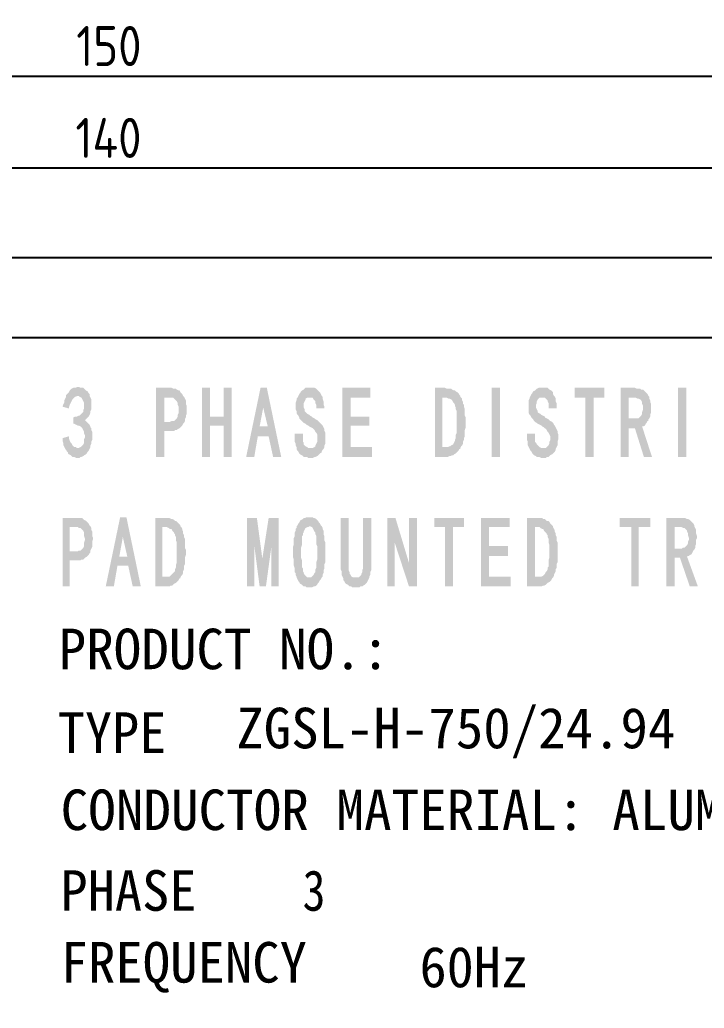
# Model space of a CAD drawing. Header units: millimetres. Extents: x 248233 to 259628, y -181361 to -174035.
# Drawn here: x 259518.3 to 259561, y -181058.3 to -180996.6 of the extents above; entities that cross this region are included whole.
import ezdxf

# ---------------------------------------------------------------- set-up
doc = ezdxf.new("R2010")
doc.units = ezdxf.units.MM
doc.header["$LTSCALE"] = 13
doc.layers.add('2', color=3, linetype='Continuous')
doc.layers.add('PDF_Geometry', color=7, linetype='Continuous')
doc.styles.add('PDF FangSong', font='')
doc.styles.get("Standard").update_dxf_attribs({"font": 'gbenor.shx', "bigfont": 'gbcbig.shx'})
doc.styles.get('PDF FangSong').set_extended_font_data('FangSong')
doc.dimstyles.new('ISO-25', dxfattribs={"dimtxt": 2.5, "dimasz": 2.5, "dimexe": 1.25, "dimexo": 0.625, "dimtad": 1, "dimtxsty": 'Standard', "dimcen": 2.5, "dimadec": 0, "dimazin": 0, "dimtfac": 1, "dimtmove": 0, "dimatfit": 3, "dimfxl": 1, "dimarcsym": 0})

# ---------------------------------------------------------------- blocks, each defined once
blk = doc.blocks.new('*D24')
at = {"layer": '2', "color": 0, "linetype": 'Continuous', "lineweight": -2, "transparency": 16777216}
for p, q in [((259453.878, -181013.235), (259453.878, -181004.604)), ((259593.845, -181013.235), (259593.845, -181004.604)), ((259456.378, -181005.854), (259591.345, -181005.854))]:
    blk.add_line(p, q, dxfattribs=at)
at = {"layer": '2', "color": 0, "linetype": 'Continuous', "transparency": 16777216}
for points in [[(259456.378, -181005.437), (259456.378, -181006.27), (259453.878, -181005.854)], [(259591.345, -181005.437), (259591.345, -181006.27), (259593.845, -181005.854)]]:
    blk.add_solid(points, dxfattribs=at)
at = {"layer": 'Defpoints', "color": 0, "linetype": 'Continuous', "transparency": 16777216}
for p in [(259593.845, -181005.854), (259453.878, -181013.86), (259593.845, -181013.86)]:
    blk.add_point(p, dxfattribs=at)
at = {"layer": '2', "color": 0, "linetype": 'Continuous', "transparency": 16777216, "insert": (259523.862, -181003.979), "char_height": 2.5, "attachment_point": 5}
blk.add_mtext('140', dxfattribs=at)
blk = doc.blocks.new('*D25')
at = {"layer": '2', "color": 0, "linetype": 'Continuous', "lineweight": -2, "transparency": 16777216}
for p, q in [((259448.879, -181010.82), (259448.879, -180998.864)), ((259598.9, -181010.82), (259598.9, -180998.864)), ((259451.379, -181000.114), (259596.4, -181000.114))]:
    blk.add_line(p, q, dxfattribs=at)
at = {"layer": '2', "color": 0, "linetype": 'Continuous', "transparency": 16777216}
for points in [[(259451.379, -180999.697), (259451.379, -181000.531), (259448.879, -181000.114)], [(259596.4, -180999.697), (259596.4, -181000.531), (259598.9, -181000.114)]]:
    blk.add_solid(points, dxfattribs=at)
at = {"layer": 'Defpoints', "color": 0, "linetype": 'Continuous', "transparency": 16777216}
for p in [(259598.9, -181000.114), (259448.879, -181011.445), (259598.9, -181011.445)]:
    blk.add_point(p, dxfattribs=at)
at = {"layer": '2', "color": 0, "linetype": 'Continuous', "transparency": 16777216, "insert": (259523.89, -180998.239), "char_height": 2.5, "attachment_point": 5}
blk.add_mtext('150', dxfattribs=at)

msp = doc.modelspace()

# ---------------------------------------------------------------- hatches: boundary and pattern name
at = {"layer": '2', "linetype": 'Continuous', "transparency": 33554559}
for points in [[(259521.896, -181019.533), (259521.84, -181019.589), (259521.727, -181019.589), (259521.671, -181019.589), (259521.559, -181019.645), (259521.503, -181019.701), (259521.446, -181019.757), (259521.39, -181019.87), (259521.334, -181019.926), (259521.278, -181019.982), (259521.222, -181020.038), (259521.222, -181020.15), (259521.166, -181020.263), (259521.109, -181020.375), (259521.109, -181020.487), (259521.053, -181020.6), (259520.997, -181020.768), (259521.39, -181020.881), (259521.39, -181020.824), (259521.446, -181020.656), (259521.503, -181020.544), (259521.559, -181020.431), (259521.615, -181020.319), (259521.671, -181020.263), (259521.727, -181020.207), (259521.783, -181020.15), (259521.84, -181020.15), (259521.896, -181020.094), (259522.682, -181020.094), (259522.682, -181019.982), (259522.626, -181019.926), (259522.57, -181019.813), (259522.457, -181019.757), (259522.401, -181019.701), (259522.345, -181019.645), (259522.289, -181019.589), (259522.177, -181019.589), (259522.12, -181019.589), (259522.008, -181019.533)], [(259527.793, -181019.589), (259526.838, -181019.589), (259526.838, -181023.914), (259527.344, -181023.914), (259527.344, -181022.285), (259527.793, -181022.285), (259527.849, -181022.285), (259527.962, -181022.285), (259528.018, -181022.229), (259528.13, -181022.229), (259528.186, -181022.172), (259528.299, -181022.116), (259528.355, -181022.06), (259528.411, -181022.004), (259528.467, -181021.948), (259528.523, -181021.835), (259528.58, -181021.779), (259527.344, -181021.723), (259527.344, -181020.207), (259527.681, -181020.207), (259528.58, -181020.15), (259528.523, -181020.094), (259528.467, -181019.982), (259528.411, -181019.926), (259528.355, -181019.87), (259528.299, -181019.757), (259528.243, -181019.757), (259528.13, -181019.701), (259528.074, -181019.645), (259527.962, -181019.645), (259527.906, -181019.645)], [(259530.208, -181019.589), (259529.703, -181019.589), (259529.703, -181023.914), (259530.208, -181023.914), (259530.208, -181021.948), (259531.051, -181021.948), (259530.208, -181021.386)], [(259531.556, -181019.589), (259531.051, -181019.589), (259531.051, -181021.386), (259530.208, -181021.386), (259531.051, -181021.948), (259531.051, -181023.914), (259531.556, -181023.914)], [(259533.747, -181019.589), (259533.354, -181019.589), (259532.455, -181023.914), (259532.961, -181023.914), (259533.185, -181022.622), (259533.859, -181022.622), (259533.298, -181022.004), (259533.522, -181020.824)], [(259533.747, -181019.589), (259533.522, -181020.824), (259533.803, -181022.004), (259533.298, -181022.004), (259533.859, -181022.622), (259534.14, -181023.914), (259534.646, -181023.914)], [(259536.443, -181019.589), (259536.331, -181019.589), (259536.274, -181019.589), (259536.162, -181019.589), (259536.106, -181019.645), (259536.05, -181019.701), (259535.937, -181019.757), (259535.881, -181019.813), (259535.825, -181019.926), (259535.769, -181019.982), (259535.713, -181020.094), (259535.657, -181020.207), (259536.443, -181020.207), (259536.555, -181020.207), (259536.611, -181020.207), (259536.668, -181020.319), (259536.724, -181020.375), (259536.78, -181020.431), (259536.78, -181020.544), (259536.836, -181020.656), (259536.836, -181020.768), (259536.836, -181020.881), (259537.342, -181020.881), (259537.342, -181020.768), (259537.285, -181020.656), (259537.285, -181020.544), (259537.285, -181020.431), (259537.229, -181020.263), (259537.229, -181020.15), (259537.173, -181020.094), (259537.117, -181019.982), (259537.061, -181019.87), (259537.005, -181019.813), (259536.948, -181019.757), (259536.892, -181019.701), (259536.836, -181019.645), (259536.724, -181019.589), (259536.611, -181019.589), (259536.555, -181019.589)], [(259540.206, -181019.589), (259538.465, -181019.589), (259538.465, -181023.914), (259540.318, -181023.914), (259540.318, -181023.296), (259538.97, -181023.296), (259538.97, -181021.948), (259540.15, -181021.948), (259540.15, -181021.386), (259538.97, -181021.386), (259538.97, -181020.207), (259540.206, -181020.207)], [(259544.868, -181019.589), (259544.25, -181019.589), (259544.25, -181023.914), (259544.868, -181023.914), (259544.924, -181023.914), (259545.036, -181023.914), (259545.149, -181023.857), (259545.205, -181023.857), (259545.317, -181023.801), (259545.373, -181023.801), (259545.43, -181023.745), (259545.542, -181023.689), (259545.598, -181023.633), (259545.654, -181023.577), (259545.71, -181023.52), (259545.767, -181023.408), (259545.823, -181023.408), (259545.823, -181023.352), (259544.699, -181023.296), (259544.699, -181020.207), (259544.868, -181020.207), (259545.879, -181020.207), (259545.823, -181020.15), (259545.823, -181020.094), (259545.767, -181020.038), (259545.71, -181019.926), (259545.654, -181019.87), (259545.542, -181019.813), (259545.486, -181019.757), (259545.43, -181019.757), (259545.317, -181019.701), (259545.261, -181019.645), (259545.149, -181019.645), (259545.036, -181019.645), (259544.98, -181019.645)], [(259548.294, -181023.914), (259547.789, -181023.914), (259547.789, -181019.589), (259548.294, -181019.589)], [(259550.934, -181019.589), (259550.878, -181019.589), (259550.765, -181019.589), (259550.709, -181019.589), (259550.597, -181019.645), (259550.541, -181019.701), (259550.485, -181019.757), (259550.372, -181019.813), (259550.316, -181019.926), (259550.26, -181019.982), (259550.204, -181020.094), (259550.148, -181020.207), (259550.934, -181020.207), (259551.046, -181020.207), (259551.102, -181020.207), (259551.215, -181020.319), (259551.271, -181020.375), (259551.271, -181020.431), (259551.327, -181020.544), (259551.327, -181020.656), (259551.327, -181020.768), (259551.327, -181020.881), (259551.833, -181020.881), (259551.833, -181020.768), (259551.833, -181020.656), (259551.833, -181020.544), (259551.776, -181020.431), (259551.776, -181020.263), (259551.72, -181020.15), (259551.664, -181020.094), (259551.608, -181019.982), (259551.608, -181019.87), (259551.552, -181019.813), (259551.496, -181019.757), (259551.383, -181019.701), (259551.327, -181019.645), (259551.271, -181019.589), (259551.159, -181019.589), (259551.046, -181019.589)], [(259554.809, -181019.589), (259552.956, -181019.589), (259552.956, -181020.207), (259553.63, -181020.207), (259553.63, -181023.914), (259554.135, -181023.914), (259554.135, -181020.207), (259554.809, -181020.207)], [(259556.719, -181019.589), (259555.82, -181019.589), (259555.82, -181023.914), (259556.326, -181023.914), (259556.326, -181022.116), (259556.719, -181022.116), (259557.168, -181022.004), (259557.225, -181022.004), (259557.337, -181021.948), (259557.393, -181021.835), (259557.449, -181021.779), (259557.505, -181021.667), (259557.562, -181021.667), (259557.562, -181021.555), (259556.326, -181021.498), (259556.326, -181020.207), (259556.663, -181020.207), (259557.618, -181020.15), (259557.562, -181020.094), (259557.505, -181019.982), (259557.449, -181019.926), (259557.393, -181019.87), (259557.337, -181019.813), (259557.281, -181019.757), (259557.225, -181019.701), (259557.112, -181019.701), (259557.056, -181019.645), (259556.944, -181019.645), (259556.831, -181019.645)], [(259559.921, -181023.914), (259559.415, -181023.914), (259559.415, -181019.589), (259559.921, -181019.589)], [(259522.682, -181020.094), (259521.896, -181020.094), (259522.008, -181020.094), (259522.064, -181020.15), (259522.177, -181020.207), (259522.233, -181020.319), (259522.289, -181020.431), (259522.345, -181020.544), (259522.345, -181020.656), (259522.345, -181020.768), (259522.345, -181020.881), (259522.289, -181020.993), (259522.289, -181021.105), (259522.233, -181021.161), (259522.177, -181021.218), (259522.12, -181021.274), (259522.064, -181021.33), (259522.008, -181021.33), (259521.896, -181021.386), (259521.783, -181021.386), (259521.671, -181021.442), (259521.671, -181021.835), (259521.727, -181021.835), (259521.84, -181021.892), (259521.952, -181021.948), (259522.008, -181021.948), (259522.12, -181022.004), (259522.177, -181022.06), (259522.233, -181022.116), (259522.289, -181022.229), (259522.345, -181022.341), (259522.345, -181022.453), (259522.401, -181022.566), (259522.401, -181022.678), (259522.345, -181022.79), (259522.345, -181022.903), (259522.345, -181023.015), (259522.289, -181023.127), (259522.233, -181023.183), (259522.177, -181023.24), (259522.12, -181023.296), (259522.008, -181023.352), (259521.952, -181023.352), (259521.166, -181023.408), (259521.222, -181023.464), (259521.278, -181023.577), (259521.334, -181023.633), (259521.334, -181023.689), (259521.39, -181023.745), (259521.503, -181023.801), (259521.559, -181023.857), (259521.615, -181023.914), (259521.727, -181023.914), (259521.84, -181023.97), (259521.896, -181023.97), (259521.952, -181023.97), (259522.064, -181023.97), (259522.12, -181023.914), (259522.177, -181023.914), (259522.289, -181023.857), (259522.345, -181023.801), (259522.457, -181023.745), (259522.514, -181023.689), (259522.57, -181023.577), (259522.626, -181023.52), (259522.682, -181023.408), (259522.738, -181023.296), (259522.738, -181023.183), (259522.794, -181023.071), (259522.794, -181022.959), (259522.851, -181022.846), (259522.851, -181022.734), (259522.851, -181022.622), (259522.851, -181022.453), (259522.851, -181022.341), (259522.794, -181022.229), (259522.794, -181022.116), (259522.738, -181022.06), (259522.738, -181022.004), (259522.682, -181021.892), (259522.57, -181021.779), (259522.514, -181021.723), (259522.457, -181021.667), (259522.401, -181021.611), (259522.514, -181021.498), (259522.57, -181021.442), (259522.626, -181021.386), (259522.682, -181021.274), (259522.738, -181021.161), (259522.738, -181021.049), (259522.794, -181020.937), (259522.794, -181020.824), (259522.794, -181020.712), (259522.794, -181020.544), (259522.794, -181020.431), (259522.794, -181020.319), (259522.738, -181020.207)], [(259528.58, -181020.15), (259527.681, -181020.207), (259527.793, -181020.207), (259527.906, -181020.207), (259527.962, -181020.263), (259528.018, -181020.319), (259528.074, -181020.375), (259528.13, -181020.431), (259528.186, -181020.544), (259528.186, -181020.656), (259528.243, -181020.768), (259528.243, -181020.937), (259528.243, -181020.993), (259528.243, -181021.161), (259528.186, -181021.274), (259528.186, -181021.386), (259528.13, -181021.498), (259528.074, -181021.555), (259528.018, -181021.611), (259527.962, -181021.667), (259527.906, -181021.667), (259527.793, -181021.667), (259527.681, -181021.723), (259527.344, -181021.723), (259528.58, -181021.779), (259528.636, -181021.667), (259528.636, -181021.555), (259528.692, -181021.442), (259528.692, -181021.33), (259528.748, -181021.218), (259528.748, -181021.049), (259528.748, -181020.937), (259528.748, -181020.881), (259528.748, -181020.712), (259528.692, -181020.6), (259528.692, -181020.487), (259528.692, -181020.375), (259528.636, -181020.263)], [(259535.657, -181020.207), (259535.6, -181020.263), (259535.6, -181020.375), (259535.544, -181020.544), (259535.544, -181020.656), (259535.544, -181020.768), (259535.544, -181020.937), (259535.6, -181021.049), (259535.6, -181021.161), (259535.657, -181021.274), (259535.713, -181021.33), (259535.769, -181021.442), (259535.769, -181021.498), (259535.825, -181021.555), (259535.937, -181021.667), (259535.994, -181021.723), (259536.05, -181021.779), (259536.162, -181021.835), (259536.218, -181021.892), (259536.331, -181021.948), (259536.387, -181022.004), (259536.499, -181022.06), (259536.611, -181022.116), (259536.668, -181022.172), (259536.724, -181022.229), (259536.78, -181022.341), (259536.836, -181022.397), (259536.892, -181022.509), (259536.892, -181022.622), (259536.892, -181022.734), (259536.892, -181022.846), (259536.892, -181022.959), (259536.836, -181023.071), (259536.78, -181023.183), (259536.78, -181023.24), (259536.724, -181023.296), (259536.611, -181023.352), (259536.555, -181023.352), (259536.443, -181023.352), (259537.285, -181023.408), (259537.342, -181023.296), (259537.342, -181023.183), (259537.398, -181023.071), (259537.398, -181022.959), (259537.398, -181022.79), (259537.398, -181022.678), (259537.398, -181022.622), (259537.398, -181022.509), (259537.398, -181022.397), (259537.342, -181022.285), (259537.342, -181022.172), (259537.285, -181022.06), (259537.229, -181021.948), (259537.173, -181021.892), (259537.061, -181021.779), (259537.005, -181021.723), (259536.948, -181021.667), (259536.892, -181021.611), (259536.78, -181021.555), (259536.724, -181021.498), (259536.611, -181021.442), (259536.555, -181021.386), (259536.443, -181021.33), (259536.387, -181021.274), (259536.274, -181021.218), (259536.218, -181021.161), (259536.162, -181021.105), (259536.106, -181021.049), (259536.106, -181020.937), (259536.05, -181020.824), (259536.05, -181020.712), (259536.05, -181020.656), (259536.05, -181020.544), (259536.106, -181020.431), (259536.162, -181020.319), (259536.162, -181020.263), (259536.274, -181020.207), (259536.331, -181020.207), (259536.443, -181020.207)], [(259545.879, -181020.207), (259544.868, -181020.207), (259544.924, -181020.207), (259544.98, -181020.207), (259545.093, -181020.263), (259545.149, -181020.263), (259545.261, -181020.319), (259545.317, -181020.375), (259545.373, -181020.487), (259545.43, -181020.544), (259545.486, -181020.656), (259545.486, -181020.712), (259545.542, -181020.824), (259545.542, -181020.937), (259545.598, -181021.049), (259545.598, -181021.161), (259545.598, -181021.33), (259545.598, -181021.442), (259545.598, -181021.611), (259545.598, -181021.779), (259545.598, -181021.835), (259545.598, -181021.948), (259545.598, -181022.116), (259545.598, -181022.285), (259545.598, -181022.397), (259545.542, -181022.509), (259545.542, -181022.622), (259545.542, -181022.734), (259545.486, -181022.846), (259545.486, -181022.903), (259545.43, -181023.015), (259545.373, -181023.127), (259545.261, -181023.183), (259545.205, -181023.24), (259545.149, -181023.24), (259545.036, -181023.296), (259544.98, -181023.296), (259544.868, -181023.296), (259544.699, -181023.296), (259545.823, -181023.352), (259545.879, -181023.24), (259545.935, -181023.183), (259545.991, -181023.071), (259545.991, -181022.959), (259546.047, -181022.846), (259546.047, -181022.734), (259546.104, -181022.622), (259546.104, -181022.509), (259546.104, -181022.341), (259546.104, -181022.229), (259546.16, -181022.06), (259546.16, -181021.948), (259546.16, -181021.779), (259546.16, -181021.611), (259546.16, -181021.442), (259546.104, -181021.33), (259546.104, -181021.161), (259546.104, -181021.049), (259546.104, -181020.937), (259546.047, -181020.768), (259546.047, -181020.656), (259545.991, -181020.6), (259545.991, -181020.487), (259545.935, -181020.375), (259545.935, -181020.263)], [(259550.148, -181020.207), (259550.148, -181020.263), (259550.091, -181020.375), (259550.091, -181020.544), (259550.091, -181020.656), (259550.091, -181020.768), (259550.091, -181020.937), (259550.091, -181021.049), (259550.091, -181021.161), (259550.148, -181021.274), (259550.204, -181021.33), (259550.26, -181021.442), (259550.316, -181021.498), (259550.372, -181021.555), (259550.428, -181021.667), (259550.485, -181021.723), (259550.597, -181021.779), (259550.653, -181021.835), (259550.765, -181021.892), (259550.878, -181021.948), (259550.934, -181022.004), (259551.046, -181022.06), (259551.102, -181022.116), (259551.159, -181022.172), (259551.215, -181022.229), (259551.271, -181022.341), (259551.327, -181022.397), (259551.383, -181022.509), (259551.439, -181022.622), (259551.439, -181022.734), (259551.439, -181022.846), (259551.383, -181022.959), (259551.383, -181023.071), (259551.327, -181023.183), (259551.271, -181023.24), (259551.215, -181023.296), (259551.159, -181023.352), (259551.046, -181023.352), (259550.934, -181023.352), (259551.776, -181023.408), (259551.833, -181023.296), (259551.889, -181023.183), (259551.889, -181023.071), (259551.889, -181022.959), (259551.945, -181022.79), (259551.945, -181022.678), (259551.945, -181022.622), (259551.945, -181022.509), (259551.889, -181022.397), (259551.889, -181022.285), (259551.833, -181022.172), (259551.776, -181022.06), (259551.72, -181021.948), (259551.664, -181021.892), (259551.608, -181021.779), (259551.552, -181021.723), (259551.439, -181021.667), (259551.383, -181021.611), (259551.327, -181021.555), (259551.215, -181021.498), (259551.102, -181021.442), (259551.102, -181021.386), (259550.99, -181021.33), (259550.878, -181021.274), (259550.822, -181021.218), (259550.709, -181021.161), (259550.653, -181021.105), (259550.653, -181021.049), (259550.597, -181020.937), (259550.541, -181020.824), (259550.541, -181020.712), (259550.541, -181020.656), (259550.597, -181020.544), (259550.597, -181020.431), (259550.653, -181020.319), (259550.709, -181020.263), (259550.765, -181020.207), (259550.878, -181020.207), (259550.934, -181020.207)], [(259557.618, -181020.15), (259556.663, -181020.207), (259556.719, -181020.207), (259556.775, -181020.207), (259556.888, -181020.263), (259556.944, -181020.263), (259557.056, -181020.319), (259557.112, -181020.375), (259557.168, -181020.487), (259557.168, -181020.6), (259557.225, -181020.712), (259557.225, -181020.881), (259557.225, -181020.937), (259557.168, -181021.105), (259557.168, -181021.218), (259557.112, -181021.33), (259557.056, -181021.386), (259557, -181021.442), (259556.944, -181021.498), (259556.831, -181021.498), (259556.775, -181021.498), (259556.326, -181021.498), (259557.562, -181021.555), (259557.618, -181021.498), (259557.674, -181021.386), (259557.674, -181021.274), (259557.73, -181021.105), (259557.73, -181020.993), (259557.73, -181020.881), (259557.73, -181020.768), (259557.73, -181020.6), (259557.674, -181020.487), (259557.674, -181020.375), (259557.618, -181020.263)], [(259557.168, -181022.004), (259556.719, -181022.116), (259557.281, -181023.914), (259557.786, -181023.914)], [(259521.39, -181022.622), (259520.997, -181022.734), (259520.997, -181022.79), (259520.997, -181022.903), (259521.053, -181023.071), (259521.053, -181023.183), (259521.109, -181023.296), (259521.166, -181023.408), (259521.952, -181023.352), (259521.896, -181023.352), (259521.84, -181023.296), (259521.727, -181023.296), (259521.671, -181023.24), (259521.615, -181023.183), (259521.559, -181023.071), (259521.503, -181023.015), (259521.446, -181022.903), (259521.39, -181022.734)], [(259535.994, -181022.453), (259535.488, -181022.453), (259535.488, -181022.678), (259535.488, -181022.846), (259535.488, -181022.959), (259535.544, -181023.071), (259535.544, -181023.183), (259535.6, -181023.296), (259535.6, -181023.408), (259535.657, -181023.52), (259535.713, -181023.577), (259535.769, -181023.689), (259535.825, -181023.745), (259535.937, -181023.801), (259535.994, -181023.857), (259536.05, -181023.914), (259536.162, -181023.914), (259536.274, -181023.914), (259536.331, -181023.97), (259536.443, -181023.97), (259536.499, -181023.97), (259536.611, -181023.97), (259536.724, -181023.914), (259536.78, -181023.914), (259536.892, -181023.857), (259536.948, -181023.801), (259537.005, -181023.745), (259537.061, -181023.689), (259537.173, -181023.633), (259537.173, -181023.577), (259537.229, -181023.464), (259537.285, -181023.408), (259536.443, -181023.352), (259536.331, -181023.352), (259536.274, -181023.296), (259536.162, -181023.24), (259536.106, -181023.183), (259536.05, -181023.127), (259536.05, -181023.015), (259535.994, -181022.959), (259535.994, -181022.79), (259535.994, -181022.678)], [(259550.485, -181022.453), (259549.979, -181022.453), (259549.979, -181022.678), (259549.979, -181022.846), (259550.035, -181022.959), (259550.035, -181023.071), (259550.035, -181023.183), (259550.091, -181023.296), (259550.148, -181023.408), (259550.204, -181023.52), (259550.26, -181023.577), (259550.316, -181023.689), (259550.372, -181023.745), (259550.428, -181023.801), (259550.541, -181023.857), (259550.597, -181023.914), (259550.653, -181023.914), (259550.765, -181023.914), (259550.878, -181023.97), (259550.934, -181023.97), (259551.046, -181023.97), (259551.159, -181023.97), (259551.215, -181023.914), (259551.327, -181023.914), (259551.383, -181023.857), (259551.439, -181023.801), (259551.552, -181023.745), (259551.608, -181023.689), (259551.664, -181023.633), (259551.72, -181023.577), (259551.776, -181023.464), (259551.776, -181023.408), (259550.934, -181023.352), (259550.878, -181023.352), (259550.765, -181023.296), (259550.709, -181023.24), (259550.653, -181023.183), (259550.597, -181023.127), (259550.541, -181023.015), (259550.485, -181022.959), (259550.485, -181022.79), (259550.485, -181022.678)], [(259521.952, -181027.733), (259520.997, -181027.733), (259520.997, -181032.002), (259521.446, -181032.002), (259521.446, -181030.373), (259521.952, -181030.373), (259522.008, -181030.373), (259522.12, -181030.373), (259522.177, -181030.316), (259522.289, -181030.316), (259522.345, -181030.26), (259522.401, -181030.204), (259522.514, -181030.148), (259522.57, -181030.092), (259522.626, -181030.036), (259522.682, -181029.923), (259522.738, -181029.867), (259521.446, -181029.811), (259521.446, -181028.295), (259521.84, -181028.295), (259522.738, -181028.238), (259522.682, -181028.182), (259522.626, -181028.07), (259522.57, -181028.014), (259522.514, -181027.958), (259522.457, -181027.901), (259522.345, -181027.845), (259522.289, -181027.789), (259522.233, -181027.733), (259522.12, -181027.733), (259522.008, -181027.733)], [(259522.738, -181028.238), (259521.84, -181028.295), (259521.952, -181028.295), (259522.008, -181028.351), (259522.12, -181028.351), (259522.177, -181028.407), (259522.233, -181028.463), (259522.289, -181028.519), (259522.345, -181028.632), (259522.345, -181028.744), (259522.345, -181028.856), (259522.401, -181029.025), (259522.401, -181029.081), (259522.345, -181029.249), (259522.345, -181029.362), (259522.345, -181029.474), (259522.289, -181029.586), (259522.233, -181029.643), (259522.177, -181029.699), (259522.12, -181029.755), (259522.008, -181029.755), (259521.952, -181029.811), (259521.84, -181029.811), (259521.446, -181029.811), (259522.738, -181029.867), (259522.738, -181029.755), (259522.794, -181029.643), (259522.851, -181029.53), (259522.851, -181029.418), (259522.851, -181029.306), (259522.851, -181029.193), (259522.907, -181029.025), (259522.907, -181028.969), (259522.851, -181028.856), (259522.851, -181028.688), (259522.851, -181028.575), (259522.794, -181028.463), (259522.794, -181028.351)], [(259524.985, -181027.677), (259524.592, -181027.677), (259523.693, -181032.002), (259524.199, -181032.002), (259524.423, -181030.71), (259525.097, -181030.71), (259524.536, -181030.148), (259524.76, -181028.912)], [(259524.985, -181027.677), (259524.76, -181028.912), (259525.041, -181030.148), (259524.536, -181030.148), (259525.097, -181030.71), (259525.378, -181032.002), (259525.884, -181032.002)], [(259527.4, -181027.733), (259526.782, -181027.733), (259526.782, -181032.002), (259527.4, -181032.002), (259527.456, -181032.002), (259527.569, -181032.002), (259527.681, -181032.002), (259527.737, -181031.945), (259527.849, -181031.945), (259527.906, -181031.889), (259527.962, -181031.833), (259528.074, -181031.777), (259528.13, -181031.721), (259528.186, -181031.665), (259528.243, -181031.608), (259528.299, -181031.496), (259528.355, -181031.496), (259528.355, -181031.44), (259527.232, -181031.384), (259527.232, -181028.295), (259527.4, -181028.295), (259528.411, -181028.295), (259528.355, -181028.238), (259528.355, -181028.182), (259528.299, -181028.126), (259528.243, -181028.07), (259528.13, -181027.958), (259528.074, -181027.901), (259528.018, -181027.901), (259527.962, -181027.845), (259527.849, -181027.789), (259527.793, -181027.789), (259527.681, -181027.733), (259527.569, -181027.733), (259527.512, -181027.733)], [(259533.129, -181027.733), (259532.511, -181027.733), (259532.511, -181032.002), (259532.961, -181032.002), (259532.961, -181029.418)], [(259533.129, -181027.733), (259532.961, -181029.418), (259533.298, -181032.002), (259533.466, -181030.26)], [(259534.477, -181027.733), (259533.859, -181027.733), (259533.466, -181030.26), (259533.298, -181032.002), (259533.691, -181032.002), (259534.028, -181029.53)], [(259534.477, -181027.733), (259534.028, -181029.53), (259534.028, -181032.002), (259534.477, -181032.002)], [(259535.6, -181028.238), (259535.6, -181028.351), (259535.544, -181028.407), (259535.544, -181028.519), (259535.488, -181028.632), (259535.488, -181028.744), (259535.488, -181028.856), (259535.432, -181028.969), (259535.432, -181029.081), (259535.432, -181029.249), (259535.432, -181029.362), (259535.376, -181029.53), (259535.376, -181029.699), (259535.376, -181029.867), (259535.376, -181030.036), (259535.376, -181030.148), (259535.432, -181030.317), (259535.432, -181030.485), (259535.432, -181030.597), (259535.432, -181030.71), (259535.488, -181030.878), (259535.488, -181030.991), (259535.488, -181031.103), (259535.544, -181031.159), (259535.544, -181031.271), (259535.6, -181031.384), (259535.6, -181031.44), (259535.657, -181031.552), (259535.713, -181031.665), (259535.769, -181031.721), (259535.825, -181031.833), (259535.937, -181031.889), (259535.994, -181031.945), (259536.05, -181032.002), (259536.162, -181032.002), (259536.218, -181032.058), (259536.331, -181032.058), (259536.387, -181032.058), (259536.499, -181032.058), (259536.555, -181032.058), (259536.668, -181032.002), (259536.724, -181032.002), (259536.836, -181031.945), (259536.892, -181031.889), (259536.948, -181031.777), (259537.005, -181031.721), (259537.061, -181031.608), (259537.117, -181031.552), (259536.387, -181031.44), (259536.331, -181031.44), (259536.274, -181031.44), (259536.218, -181031.384), (259536.106, -181031.271), (259536.05, -181031.159), (259536.05, -181031.103), (259535.994, -181031.047), (259535.994, -181030.934), (259535.994, -181030.878), (259535.937, -181030.766), (259535.937, -181030.654), (259535.937, -181030.485), (259535.937, -181030.373), (259535.881, -181030.204), (259535.881, -181030.036), (259535.881, -181029.867), (259535.881, -181029.755), (259535.881, -181029.586), (259535.937, -181029.418), (259535.937, -181029.249), (259535.937, -181029.137), (259535.937, -181028.969), (259535.937, -181028.856), (259535.994, -181028.8), (259535.994, -181028.688), (259536.05, -181028.632), (259536.05, -181028.575), (259536.106, -181028.463), (259536.162, -181028.351), (259536.274, -181028.295), (259536.331, -181028.295), (259536.387, -181028.238)], [(259536.387, -181027.677), (259536.274, -181027.677), (259536.218, -181027.677), (259536.106, -181027.733), (259536.05, -181027.733), (259535.994, -181027.789), (259535.881, -181027.845), (259535.825, -181027.901), (259535.769, -181028.014), (259535.713, -181028.07), (259535.657, -181028.182), (259535.6, -181028.238), (259536.387, -181028.238), (259536.443, -181028.238), (259536.555, -181028.295), (259536.611, -181028.351), (259536.668, -181028.463), (259536.724, -181028.575), (259536.78, -181028.632), (259536.78, -181028.744), (259536.836, -181028.856), (259536.836, -181028.969), (259536.836, -181029.081), (259536.836, -181029.193), (259536.836, -181029.362), (259536.892, -181029.474), (259536.892, -181029.643), (259536.892, -181029.867), (259536.892, -181029.98), (259536.892, -181030.148), (259536.892, -181030.317), (259536.836, -181030.485), (259536.836, -181030.597), (259536.836, -181030.71), (259536.836, -181030.822), (259536.78, -181030.934), (259536.78, -181031.047), (259536.78, -181031.103), (259536.724, -181031.159), (259536.668, -181031.271), (259536.611, -181031.328), (259536.555, -181031.384), (259536.499, -181031.44), (259536.387, -181031.44), (259537.117, -181031.552), (259537.173, -181031.44), (259537.229, -181031.384), (259537.229, -181031.271), (259537.285, -181031.159), (259537.285, -181031.103), (259537.285, -181030.991), (259537.342, -181030.878), (259537.342, -181030.71), (259537.342, -181030.597), (259537.398, -181030.485), (259537.398, -181030.317), (259537.398, -181030.148), (259537.398, -181030.036), (259537.398, -181029.867), (259537.398, -181029.699), (259537.398, -181029.53), (259537.398, -181029.418), (259537.398, -181029.249), (259537.342, -181029.137), (259537.342, -181028.969), (259537.342, -181028.856), (259537.285, -181028.744), (259537.285, -181028.632), (259537.285, -181028.519), (259537.229, -181028.407), (259537.229, -181028.351), (259537.173, -181028.238), (259537.117, -181028.182), (259537.061, -181028.07), (259537.005, -181028.014), (259536.948, -181027.901), (259536.892, -181027.845), (259536.836, -181027.789), (259536.724, -181027.733), (259536.668, -181027.733), (259536.611, -181027.677), (259536.499, -181027.677)], [(259538.858, -181027.733), (259538.353, -181027.733), (259538.353, -181030.71), (259538.353, -181030.766), (259538.353, -181030.934), (259538.409, -181031.047), (259538.409, -181031.159), (259538.409, -181031.271), (259538.465, -181031.384), (259538.521, -181031.496), (259538.521, -181031.608), (259538.577, -181031.665), (259538.633, -181031.777), (259538.69, -181031.833), (259538.802, -181031.889), (259538.858, -181031.945), (259538.914, -181032.002), (259539.027, -181032.002), (259539.083, -181032.058), (259539.195, -181032.058), (259539.307, -181032.058), (259539.42, -181032.058), (259539.532, -181032.058), (259539.588, -181032.002), (259539.701, -181032.002), (259539.757, -181031.945), (259539.869, -181031.889), (259539.925, -181031.833), (259539.981, -181031.777), (259540.038, -181031.665), (259540.094, -181031.552), (259540.15, -181031.44), (259539.307, -181031.44), (259539.195, -181031.44), (259539.139, -181031.44), (259539.027, -181031.384), (259538.97, -181031.271), (259538.914, -181031.215), (259538.914, -181031.103), (259538.858, -181030.991), (259538.858, -181030.878), (259538.858, -181030.71)], [(259540.262, -181027.733), (259539.757, -181027.733), (259539.757, -181030.71), (259539.757, -181030.878), (259539.701, -181030.991), (259539.701, -181031.103), (259539.644, -181031.215), (259539.644, -181031.271), (259539.532, -181031.384), (259539.476, -181031.44), (259539.42, -181031.44), (259539.307, -181031.44), (259540.15, -181031.44), (259540.15, -181031.384), (259540.206, -181031.271), (259540.206, -181031.103), (259540.262, -181030.991), (259540.262, -181030.878), (259540.262, -181030.71)], [(259541.779, -181027.733), (259541.273, -181027.733), (259541.273, -181032.002), (259541.723, -181032.002), (259541.723, -181029.249)], [(259541.779, -181027.733), (259541.723, -181029.249), (259542.621, -181032.002), (259542.621, -181030.541)], [(259543.127, -181027.733), (259542.621, -181027.733), (259542.621, -181030.541), (259542.621, -181032.002), (259543.127, -181032.002)], [(259546.047, -181027.733), (259544.194, -181027.733), (259544.194, -181028.295), (259544.868, -181028.295), (259544.868, -181032.002), (259545.373, -181032.002), (259545.373, -181028.295), (259546.047, -181028.295)], [(259548.912, -181027.733), (259547.115, -181027.733), (259547.115, -181032.002), (259548.968, -181032.002), (259548.968, -181031.384), (259547.62, -181031.384), (259547.62, -181030.092), (259548.8, -181030.092), (259548.8, -181029.474), (259547.62, -181029.474), (259547.62, -181028.295), (259548.912, -181028.295)], [(259550.597, -181027.733), (259549.979, -181027.733), (259549.979, -181032.002), (259550.597, -181032.002), (259550.709, -181032.002), (259550.765, -181032.002), (259550.878, -181032.002), (259550.99, -181031.945), (259551.046, -181031.945), (259551.159, -181031.889), (259551.215, -181031.833), (259551.271, -181031.777), (259551.383, -181031.721), (259551.439, -181031.665), (259551.496, -181031.608), (259551.552, -181031.496), (259551.608, -181031.44), (259550.485, -181031.384), (259550.485, -181028.295), (259550.597, -181028.295), (259551.608, -181028.295), (259551.608, -181028.238), (259551.552, -181028.182), (259551.496, -181028.126), (259551.439, -181028.07), (259551.383, -181027.958), (259551.327, -181027.901), (259551.215, -181027.901), (259551.159, -181027.845), (259551.102, -181027.789), (259550.99, -181027.789), (259550.934, -181027.733), (259550.822, -181027.733), (259550.709, -181027.733)], [(259557.674, -181027.733), (259555.764, -181027.733), (259555.764, -181028.295), (259556.494, -181028.295), (259556.494, -181032.002), (259556.944, -181032.002), (259556.944, -181028.295), (259557.674, -181028.295)], [(259559.584, -181027.733), (259558.685, -181027.733), (259558.685, -181032.002), (259559.19, -181032.002), (259559.19, -181030.204), (259559.527, -181030.204), (259559.977, -181030.148), (259560.033, -181030.092), (259560.089, -181030.092), (259560.145, -181030.036), (259560.258, -181029.98), (259560.314, -181029.867), (259560.37, -181029.755), (259560.426, -181029.699), (259559.19, -181029.643), (259559.19, -181028.295), (259559.527, -181028.295), (259560.426, -181028.238), (259560.426, -181028.182), (259560.37, -181028.07), (259560.314, -181028.014), (259560.258, -181027.958), (259560.201, -181027.901), (259560.145, -181027.845), (259560.033, -181027.789), (259559.977, -181027.789), (259559.864, -181027.733), (259559.808, -181027.733), (259559.696, -181027.733)], [(259560.426, -181028.238), (259559.527, -181028.295), (259559.64, -181028.295), (259559.752, -181028.351), (259559.808, -181028.351), (259559.864, -181028.407), (259559.921, -181028.463), (259559.977, -181028.519), (259559.977, -181028.575), (259560.033, -181028.688), (259560.033, -181028.8), (259560.089, -181028.969), (259560.089, -181029.081), (259560.033, -181029.193), (259560.033, -181029.306), (259559.977, -181029.418), (259559.921, -181029.474), (259559.864, -181029.53), (259559.808, -181029.586), (259559.696, -181029.586), (259559.64, -181029.643), (259559.19, -181029.643), (259560.426, -181029.699), (259560.482, -181029.586), (259560.482, -181029.474), (259560.538, -181029.362), (259560.538, -181029.249), (259560.538, -181029.081), (259560.595, -181028.969), (259560.595, -181028.856), (259560.538, -181028.688), (259560.538, -181028.575), (259560.538, -181028.463), (259560.482, -181028.351)], [(259528.411, -181028.295), (259527.4, -181028.295), (259527.456, -181028.295), (259527.512, -181028.295), (259527.625, -181028.351), (259527.681, -181028.407), (259527.793, -181028.407), (259527.849, -181028.519), (259527.906, -181028.575), (259527.962, -181028.632), (259527.962, -181028.688), (259528.018, -181028.744), (259528.018, -181028.8), (259528.074, -181028.912), (259528.074, -181029.025), (259528.074, -181029.137), (259528.13, -181029.249), (259528.13, -181029.418), (259528.13, -181029.53), (259528.13, -181029.699), (259528.13, -181029.867), (259528.13, -181029.923), (259528.13, -181030.092), (259528.13, -181030.204), (259528.13, -181030.373), (259528.13, -181030.485), (259528.074, -181030.654), (259528.074, -181030.766), (259528.074, -181030.822), (259528.018, -181030.934), (259528.018, -181031.047), (259527.962, -181031.103), (259527.849, -181031.215), (259527.793, -181031.271), (259527.737, -181031.328), (259527.681, -181031.384), (259527.569, -181031.384), (259527.456, -181031.384), (259527.4, -181031.384), (259527.232, -181031.384), (259528.355, -181031.44), (259528.411, -181031.328), (259528.467, -181031.271), (259528.523, -181031.159), (259528.523, -181031.047), (259528.58, -181030.934), (259528.58, -181030.822), (259528.58, -181030.71), (259528.636, -181030.597), (259528.636, -181030.485), (259528.636, -181030.317), (259528.636, -181030.204), (259528.692, -181030.036), (259528.692, -181029.867), (259528.692, -181029.699), (259528.636, -181029.586), (259528.636, -181029.418), (259528.636, -181029.249), (259528.636, -181029.137), (259528.636, -181029.025), (259528.58, -181028.912), (259528.58, -181028.8), (259528.523, -181028.688), (259528.523, -181028.575), (259528.467, -181028.463), (259528.467, -181028.407)], [(259551.608, -181028.295), (259550.597, -181028.295), (259550.653, -181028.295), (259550.765, -181028.295), (259550.822, -181028.351), (259550.934, -181028.407), (259550.99, -181028.407), (259551.046, -181028.519), (259551.102, -181028.575), (259551.159, -181028.632), (259551.215, -181028.688), (259551.215, -181028.744), (259551.271, -181028.8), (259551.271, -181028.912), (259551.327, -181029.025), (259551.327, -181029.137), (259551.327, -181029.249), (259551.383, -181029.418), (259551.383, -181029.53), (259551.383, -181029.699), (259551.383, -181029.867), (259551.383, -181029.923), (259551.383, -181030.092), (259551.383, -181030.204), (259551.327, -181030.373), (259551.327, -181030.485), (259551.327, -181030.654), (259551.327, -181030.766), (259551.271, -181030.822), (259551.271, -181030.934), (259551.215, -181031.047), (259551.159, -181031.103), (259551.102, -181031.215), (259551.046, -181031.271), (259550.99, -181031.328), (259550.878, -181031.384), (259550.822, -181031.384), (259550.709, -181031.384), (259550.597, -181031.384), (259550.485, -181031.384), (259551.608, -181031.44), (259551.664, -181031.328), (259551.664, -181031.271), (259551.72, -181031.159), (259551.776, -181031.047), (259551.776, -181030.934), (259551.833, -181030.822), (259551.833, -181030.71), (259551.833, -181030.597), (259551.889, -181030.485), (259551.889, -181030.317), (259551.889, -181030.204), (259551.889, -181030.036), (259551.889, -181029.867), (259551.889, -181029.699), (259551.889, -181029.586), (259551.889, -181029.418), (259551.889, -181029.249), (259551.833, -181029.137), (259551.833, -181029.025), (259551.833, -181028.912), (259551.776, -181028.8), (259551.776, -181028.688), (259551.72, -181028.575), (259551.72, -181028.463), (259551.664, -181028.407)], [(259559.977, -181030.148), (259559.527, -181030.204), (259560.145, -181032.002), (259560.651, -181032.002)]]:
    msp.add_hatch(color=256, dxfattribs=at).paths.add_polyline_path(points)

# ---------------------------------------------------------------- linework, layer by layer
at = {"layer": 'PDF_Geometry', "lineweight": 25}
for points in [[(259448.879, -181011.445), (259598.9, -181011.445), (259598.9, -181186.46), (259448.879, -181186.46), (259448.879, -181011.445)], [(259460.843, -181016.443), (259586.881, -181016.443)]]:
    msp.add_lwpolyline(points, dxfattribs=at)

# ---------------------------------------------------------------- texts
at = {"layer": '2', "linetype": 'Continuous', "char_height": 2.53409, "attachment_point": 7, "style": 'PDF FangSong'}
for s, insert in [('{\\W0.99786;PRODUCT NO.:}', (259520.749, -181037.211)), ('{\\W0.9935;ZGSL-H-750/24.94}', (259531.841, -181042.728)), ('\\W0.981255;TYPE', (259520.706, -181042.395)), ('\\W0.998476;CONDUCTOR MATERIAL: ALUMINUM', (259520.879, -181047.261)), ('\\W0.985228;PHASE', (259520.865, -181052.3)), ('\\W0.824342;3', (259535.983, -181052.3)), ('\\W0.990925;FREQUENCY', (259520.879, -181057.383)), ('\\W0.980805;60Hz', (259543.281, -181057.079))]:
    msp.add_mtext(s, dxfattribs=dict(at, insert=insert))

# ---------------------------------------------------------------- dimensions: what is measured, and where the dimension line sits
at = {"layer": '2', "linetype": 'Continuous'}
for base, p1, p2, picture, middle in [((259598.9, -181000.114), (259448.879, -181011.445), (259598.9, -181011.445), '*D25', (259523.89, -180998.239)), ((259593.845, -181005.854), (259453.878, -181013.86), (259593.845, -181013.86), '*D24', (259523.862, -181003.979))]:
    dim = msp.add_linear_dim(base=base, p1=p1, p2=p2, dimstyle='ISO-25', override={"dimdec": 0}, dxfattribs=at)
    dim.commit()
    dim.dimension.update_dxf_attribs({"geometry": picture, "text_midpoint": middle})

doc.saveas('drawing.dxf')
